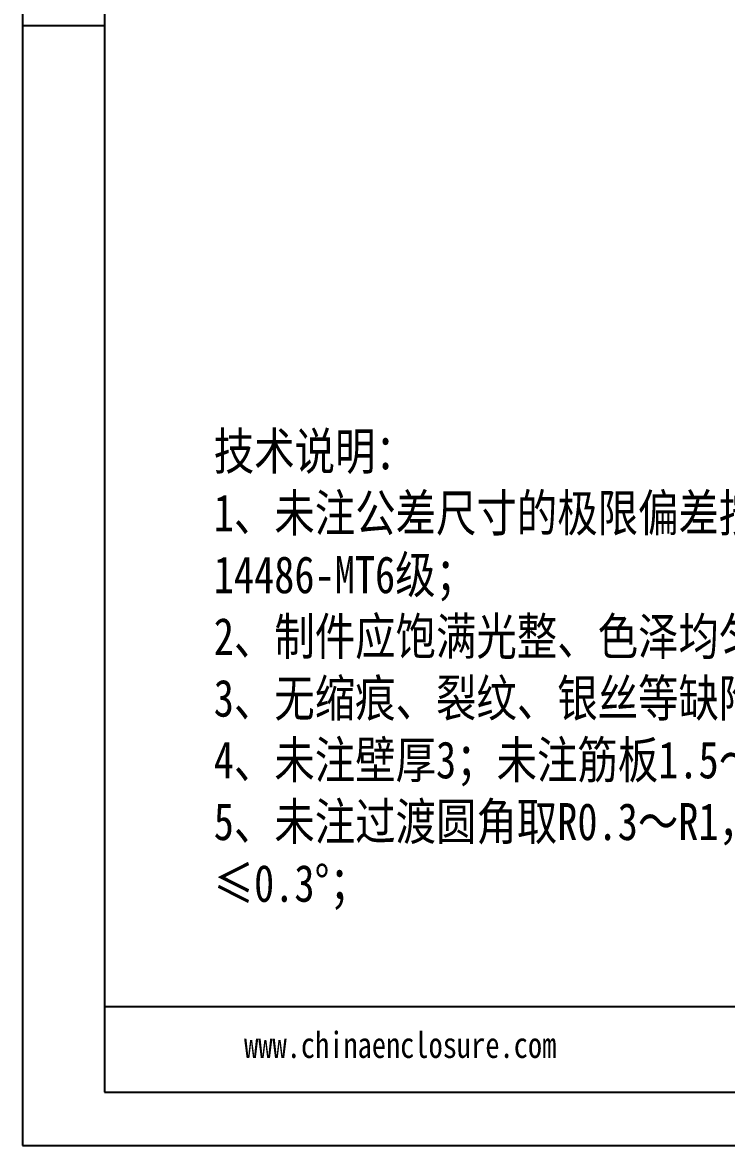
# Model space of a CAD drawing. Header units: inches. Extents: x 1113 to 3281, y 573 to 1166.
# Drawn here: x 1113 to 1299.2, y 573 to 870.1 of the extents above; entities that cross this region are included whole.
import ezdxf

# ---------------------------------------------------------------- set-up
doc = ezdxf.new("R2010")
doc.units = ezdxf.units.IN
doc.layers.add('文字', color=81, linetype='Continuous')
doc.styles.add('宋体', font='', dxfattribs={"width": 0.8, "height": 3.5})
doc.styles.get('宋体').set_extended_font_data('SimSun')

msp = doc.modelspace()

# ---------------------------------------------------------------- linework, layer by layer
for p, q in [((1113.004, 1165.525), (1113.004, 572.957)), ((1134.689, 1151.416), (1134.689, 587.065)), ((1134.689, 869.241), (1113.004, 869.241)), ((1113.004, 847.294), (1113.004, 572.957)), ((1429.04, 609.64), (1134.689, 609.64)), ((1134.689, 587.065), (1936.956, 587.065)), ((1113.004, 572.957), (1951.065, 572.957)), ((1113.004, 572.957), (1500.995, 572.957))]:
    msp.add_line(p, q)

# ---------------------------------------------------------------- texts
at = {"layer": '文字', "color": 0, "attachment_point": 1, "style": '宋体'}
for s, insert, char_height, width in [('{\\H1.111x;技术说明：\\P1、未注公差尺寸的极限偏差按GB/T 14486-MT6级；\\P2、制件应饱满光整、色泽均匀；\\P3、无缩痕、裂纹、银丝等缺陷；\\P4、未注壁厚3；未注筋板1.5～2；\\P5、未注过渡圆角取R0.3～R1，脱模斜度≤0.3%%D；}', (1163.602, 761.553), 8.81798, 198.61983), ('www.chinaenclosure.com', (1171.621, 603.034), 6.89762, 121.18462)]:
    msp.add_mtext(s, dxfattribs=dict(at, insert=insert, char_height=char_height, width=width))

doc.saveas('drawing.dxf')
